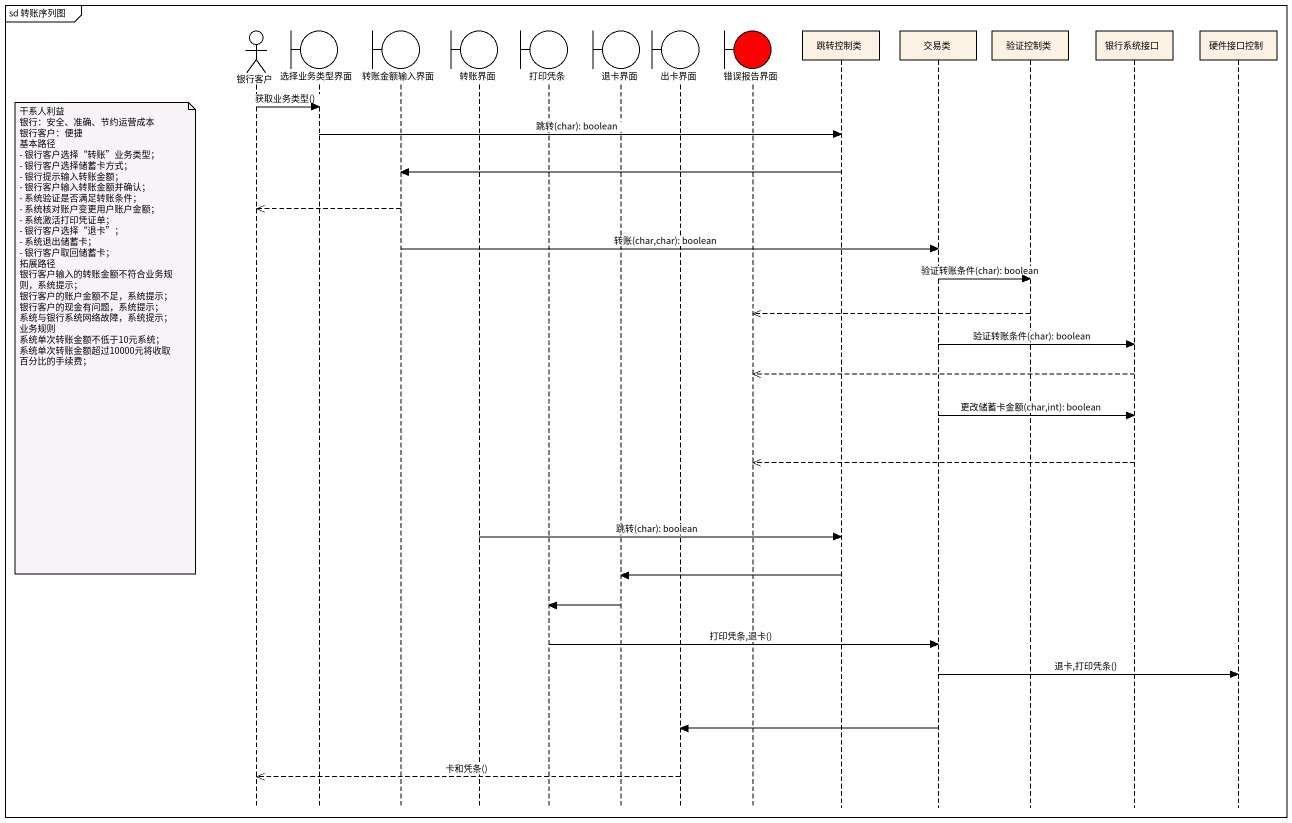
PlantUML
@startuml
mainframe sd 转账序列图
hide footbox
actor 银行客户
boundary 选择业务类型界面
boundary 转账金额输入界面
boundary 转账界面
boundary 打印凭条
boundary 退卡界面
boundary 出卡界面
boundary 错误报告界面 #FF0000
participant 跳转控制类
participant 交易类
participant 验证控制类
participant 银行系统接口
participant 硬件接口控制

银行客户 -> 选择业务类型界面 : 获取业务类型()
选择业务类型界面 -> 跳转控制类 : 跳转(char): boolean
跳转控制类 -> 转账金额输入界面
转账金额输入界面 -->> 银行客户
转账金额输入界面 -> 交易类 : 转账(char,char): boolean
交易类 -> 验证控制类 : 验证转账条件(char): boolean
验证控制类 -->> 错误报告界面
note left of 银行客户
  干系人利益
  银行：安全、准确、节约运营成本
  银行客户：便捷
  基本路径
  - 银行客户选择“转账”业务类型；
  - 银行客户选择储蓄卡方式；
  - 银行提示输入转账金额；
  - 银行客户输入转账金额并确认；
  - 系统验证是否满足转账条件；
  - 系统核对账户变更用户账户金额；
  - 系统激活打印凭证单；
  - 银行客户选择“退卡”；
  - 系统退出储蓄卡；
  - 银行客户取回储蓄卡；
  拓展路径
  银行客户输入的转账金额不符合业务规则，系统提示；
  银行客户的账户金额不足，系统提示；
  银行客户的现金有问题，系统提示；
  系统与银行系统网络故障，系统提示；
  业务规则
  系统单次转账金额不低于10元系统；
  系统单次转账金额超过10000元将收取百分比的手续费；
end note
交易类 -> 银行系统接口 : 验证转账条件(char): boolean
银行系统接口 -->> 错误报告界面
交易类 -> 银行系统接口 : 更改储蓄卡金额(char,int): boolean
银行系统接口 -->> 错误报告界面
转账界面 -> 跳转控制类 : 跳转(char): boolean
跳转控制类 -> 退卡界面
退卡界面 -> 打印凭条
打印凭条 -> 交易类 : 打印凭条,退卡()
交易类 -> 硬件接口控制 : 退卡,打印凭条()
交易类 -> 出卡界面
出卡界面 -->> 银行客户 : 卡和凭条()
@enduml
